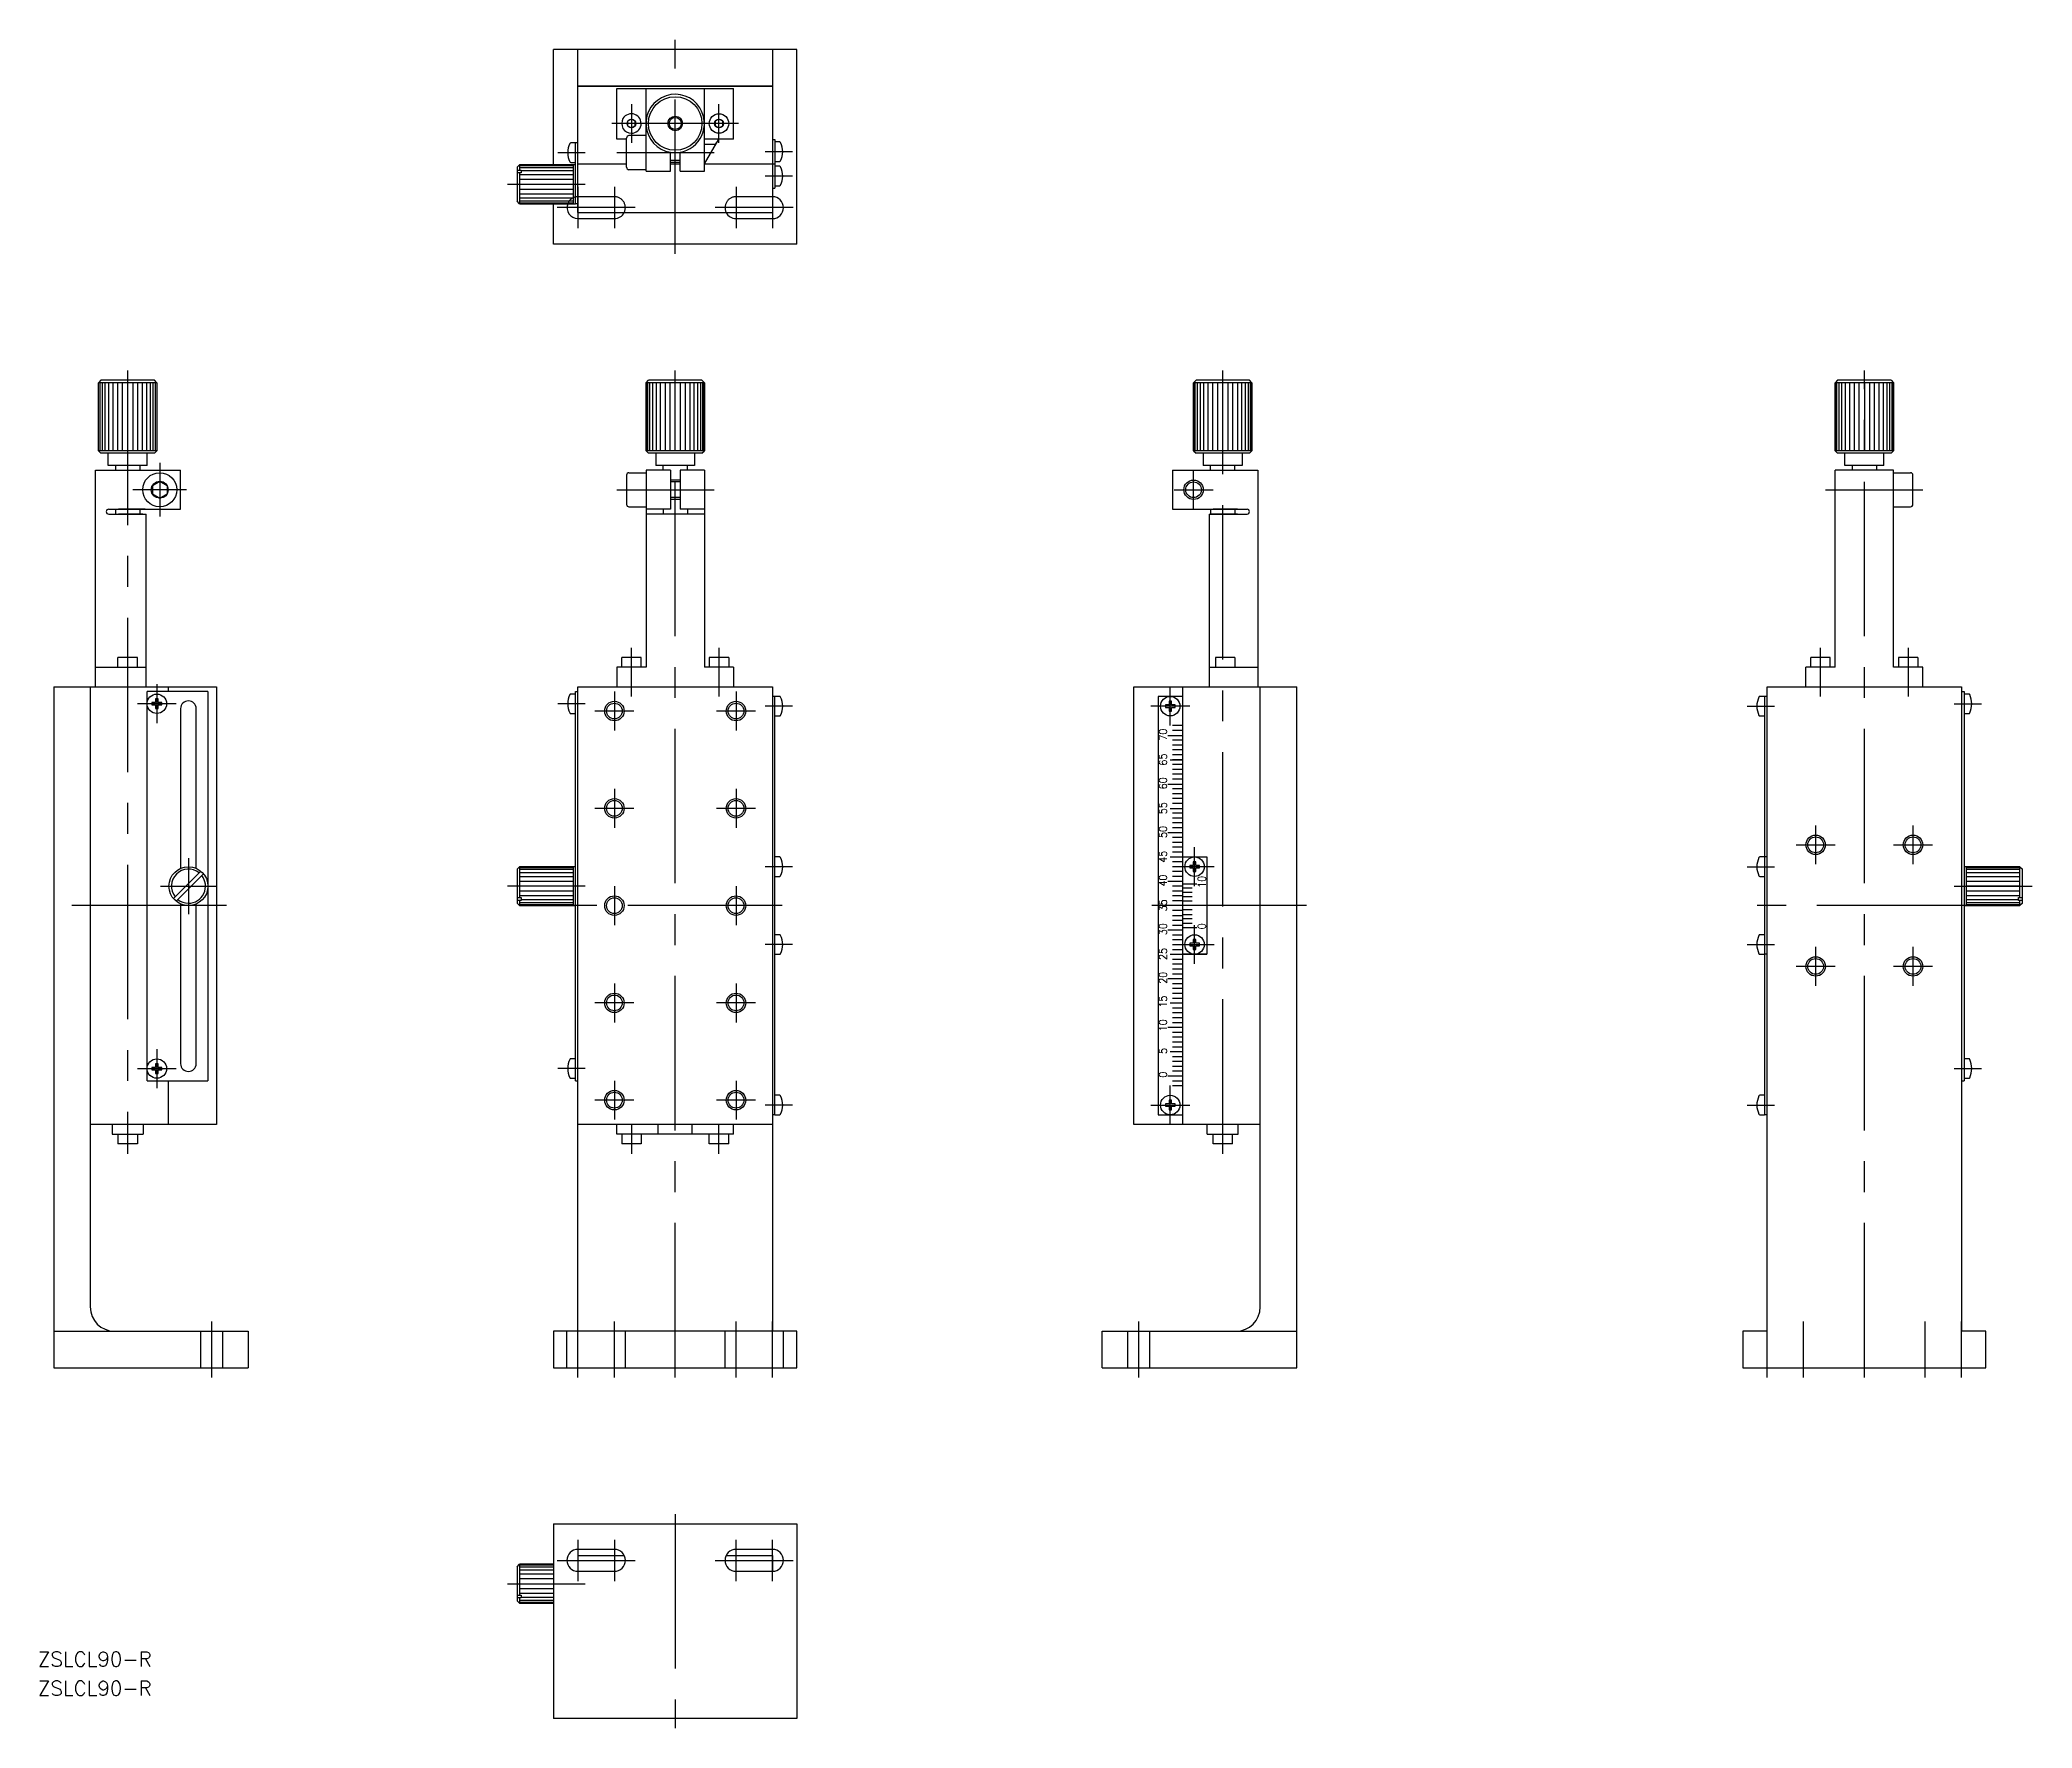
# Model space of a CAD drawing. Extents: x -131 to 279, y -169 to 178.
import ezdxf

# ---------------------------------------------------------------- set-up
doc = ezdxf.new("R2010")
doc.units = 0
doc.linetypes.add('CENTER', pattern=[50.8, 31.75, -6.35, 6.35, -6.35])
doc.linetypes.add('DASHED', pattern=[19.05, 12.7, -6.35])
doc.layers.get('0').update_dxf_attribs({"linetype": 'CONTINUOUS'})
doc.layers.add('CENTER', color=1, linetype='CENTER')
doc.styles.add('CONVERTER_1', font='txt.shx', dxfattribs={"width": 0.9})
doc.styles.get("Standard").update_dxf_attribs({"font": 'txt.shx', "height": 3, "bigfont": 'bigfont.shx'})

msp = doc.modelspace()

# ---------------------------------------------------------------- linework, layer by layer
at = {"color": 7, "linetype": 'CONTINUOUS'}
for p, q in [((25, 176), (-25, 176)), ((-25, 152.3), (-25, 176)), ((-20, 142.5), (-20, 176)), ((20, 176), (20, 168.5)), ((25, 136), (25, 176)), ((-20, 168.5), (20, 168.5)), ((20, 168.5), (-20, 168.5)), ((-20, 168.5), (-9, 168.5)), ((-12, 168), (12, 168)), ((-12, 157.6), (-12, 168)), ((-9, 168.5), (20, 168.5)), ((-6, 158.3), (-6, 168)), ((6, 156.8), (6, 168)), ((12, 160.8), (12, 168)), ((20, 168.5), (20, 142.5)), ((-9, 161.7), (-9.78, 161.25)), ((-9.78, 161.25), (-9.78, 160.35)), ((-9.78, 160.35), (-9, 159.9)), ((-8.22, 161.25), (-9, 161.7)), ((-8.22, 160.35), (-9, 159.9)), ((-8.22, 160.35), (-8.22, 161.25)), ((9, 161.7), (8.22, 161.25)), ((8.22, 161.25), (8.22, 160.35)), ((9, 159.9), (8.22, 160.35)), ((9.78, 161.25), (9, 161.7)), ((9, 159.9), (9.78, 160.35)), ((9.78, 160.35), (9.78, 161.25)), ((12, 157.6), (12, 160.8)), ((-20.5, 156.8), (-21.49, 156.8)), ((-20.5, 144.3), (-20.5, 156.8)), ((-20, 156.8), (-20.5, 156.8)), ((-10, 157.6), (-12, 157.6)), ((-10, 156.8), (-10, 157.8)), ((-10, 151.8), (-10, 156.8)), ((-6, 158.3), (-9.5, 158.3)), ((-6, 156.8), (-6, 158.3)), ((-6, 151.3), (-6, 156.8)), ((8.94, 157.6), (6, 157.6)), ((6, 152.5), (8.94, 157.6)), ((6, 156.5), (6, 156.8)), ((6, 151), (6, 156.5)), ((8.31, 156.5), (6, 156.5)), ((8.31, 156.5), (8.48, 156.8)), ((12, 157.6), (8.94, 157.6)), ((20, 157.5), (20.5, 157.5)), ((20, 157.5), (20, 157.2)), ((20.5, 157.5), (20.5, 152.5)), ((21.49, 157), (20.5, 157)), ((-32.5, 151.8), (-32, 152.3)), ((-32.5, 151.8), (-32.5, 144.8)), ((-20.5, 152.3), (-32, 152.3)), ((-32, 152.3), (-32, 151.22)), ((-32, 152.16), (-21, 152.16)), ((-32, 151.76), (-21, 151.76)), ((-21.49, 152.8), (-20.5, 152.8)), ((-21, 152.3), (-21, 144.3)), ((-20, 152.5), (-10, 152.5)), ((-1, 151), (-1, 154.88)), ((-1, 153.17), (-1, 154.08)), ((-1, 152.8), (-1, 153.17)), ((1, 152.8), (-1, 152.8)), ((-1, 152.5), (1, 152.5)), ((1, 151), (1, 154.88)), ((1, 153.17), (1, 154.08)), ((1, 152.8), (1, 153.17)), ((6, 152.5), (20.5, 152.5)), ((20.5, 153), (21.49, 153)), ((20.5, 152.5), (20.5, 147.5)), ((21.49, 152), (20.5, 152)), ((-32.5, 151.22), (-31.7, 151.22)), ((-31.7, 150.66), (-32.5, 150.66)), ((-32, 150.66), (-32, 144.3)), ((-32, 150.3), (-21, 150.3)), ((-32, 149.33), (-21, 149.33)), ((-32, 148.3), (-21, 148.3)), ((-31.7, 151.22), (-31.7, 150.66)), ((-31.7, 151.12), (-21, 151.12)), ((-6, 151.3), (-9.5, 151.3)), ((-6, 151), (-6, 151.3)), ((-6, 151), (-1, 151)), ((1, 151), (6, 151)), ((20, 147.5), (20.5, 147.5)), ((20.5, 148), (21.49, 148)), ((-32, 144.3), (-32.5, 144.8)), ((-21, 147.26), (-32, 147.26)), ((-21, 146.3), (-32, 146.3)), ((-21, 145.47), (-32, 145.47)), ((-21, 144.83), (-32, 144.83)), ((-21, 144.43), (-32, 144.43)), ((-32, 144.3), (-21, 144.3)), ((-25, 136), (-25, 144.3)), ((-21, 144.3), (-21, 144.55)), ((-21, 144.3), (-20.5, 144.3)), ((-20, 144.3), (-20.5, 144.3)), ((-20, 142.5), (0, 142.5)), ((-20, 141.25), (-12.5, 141.25)), ((0, 142.5), (20, 142.5)), ((12.5, 141.25), (20, 141.25)), ((25, 136), (-25, 136)), ((-118.07, 108), (-118.57, 107.5)), ((-118.57, 93.5), (-118.57, 107.5)), ((-118.21, 107.5), (-118.57, 107.5)), ((-118.21, 93.5), (-118.21, 107.5)), ((-117.77, 107.5), (-118.21, 107.5)), ((-114.77, 108), (-118.07, 108)), ((-117.77, 93.5), (-117.77, 107.5)), ((-117.17, 107.5), (-117.77, 107.5)), ((-117.17, 93.5), (-117.17, 107.5)), ((-116.43, 107.5), (-117.17, 107.5)), ((-116.43, 93.5), (-116.43, 107.5)), ((-115.57, 107.5), (-116.43, 107.5)), ((-115.57, 93.5), (-115.57, 107.5)), ((-114.59, 107.5), (-115.57, 107.5)), ((-114.57, 108), (-114.77, 108)), ((-114.59, 93.5), (-114.59, 107.5)), ((-113.61, 107.5), (-114.59, 107.5)), ((-110.57, 108), (-114.57, 108)), ((-106.93, 107.5), (-113.61, 107.5)), ((-113.61, 93.5), (-113.61, 107.5)), ((-112.57, 107.5), (-112.57, 93.5)), ((-111.53, 107.5), (-111.53, 93.5)), ((-107.07, 108), (-110.57, 108)), ((-110.55, 107.5), (-110.55, 93.5)), ((-109.57, 107.5), (-109.57, 93.5)), ((-108.71, 107.5), (-108.71, 93.5)), ((-107.97, 107.5), (-107.97, 93.5)), ((-107.38, 107.5), (-107.38, 93.5)), ((-106.57, 107.5), (-107.07, 108)), ((-106.93, 107.5), (-106.93, 93.5)), ((-106.57, 107.5), (-106.93, 107.5)), ((-106.57, 107.5), (-106.57, 93.5)), ((-6, 107.5), (-5.5, 108)), ((-6, 93.5), (-6, 107.5)), ((-6, 107.5), (-6, 93.5)), ((0, 107.5), (-6, 107.5)), ((-5.91, 93.5), (-5.91, 107.5)), ((-5.64, 93.5), (-5.64, 107.5)), ((-2, 108), (-5.5, 108)), ((-5.2, 93.5), (-5.2, 107.5)), ((-4.6, 93.5), (-4.6, 107.5)), ((-3.86, 93.5), (-3.86, 107.5)), ((-3, 93.5), (-3, 107.5)), ((-2.02, 93.5), (-2.02, 107.5)), ((2, 108), (-2, 108)), ((-1.04, 93.5), (-1.04, 107.5)), ((0, 93.5), (0, 107.5)), ((1.04, 107.5), (0, 107.5)), ((1.04, 107.5), (1.04, 93.5)), ((2.02, 107.5), (1.04, 107.5)), ((2.2, 108), (2, 108)), ((2.02, 107.5), (2.02, 93.5)), ((3, 107.5), (2.02, 107.5)), ((5.5, 108), (2.2, 108)), ((3, 107.5), (3, 93.5)), ((3.86, 107.5), (3, 107.5)), ((3.86, 107.5), (3.86, 93.5)), ((4.6, 107.5), (3.86, 107.5)), ((4.6, 107.5), (4.6, 93.5)), ((5.2, 107.5), (4.6, 107.5)), ((5.2, 107.5), (5.2, 93.5)), ((5.64, 107.5), (5.2, 107.5)), ((6, 107.5), (5.5, 108)), ((5.64, 107.5), (5.64, 93.5)), ((5.91, 107.5), (5.64, 107.5)), ((5.91, 107.5), (5.91, 93.5)), ((6, 107.5), (5.91, 107.5)), ((6, 107.5), (6, 93.5)), ((106.57, 107.5), (107.07, 108)), ((106.57, 93.5), (106.57, 107.5)), ((106.57, 107.5), (106.57, 93.5)), ((112.57, 107.5), (106.57, 107.5)), ((106.66, 93.5), (106.66, 107.5)), ((106.93, 93.5), (106.93, 107.5)), ((110.57, 108), (107.07, 108)), ((107.38, 93.5), (107.38, 107.5)), ((107.97, 93.5), (107.97, 107.5)), ((108.71, 93.5), (108.71, 107.5)), ((109.57, 93.5), (109.57, 107.5)), ((110.55, 93.5), (110.55, 107.5)), ((114.57, 108), (110.57, 108)), ((111.53, 93.5), (111.53, 107.5)), ((112.57, 93.5), (112.57, 107.5)), ((113.61, 107.5), (112.57, 107.5)), ((113.61, 107.5), (113.61, 93.5)), ((114.59, 107.5), (113.61, 107.5)), ((114.77, 108), (114.57, 108)), ((114.59, 107.5), (114.59, 93.5)), ((115.57, 107.5), (114.59, 107.5)), ((118.07, 108), (114.77, 108)), ((115.57, 107.5), (115.57, 93.5)), ((116.43, 107.5), (115.57, 107.5)), ((116.43, 107.5), (116.43, 93.5)), ((117.17, 107.5), (116.43, 107.5)), ((117.17, 107.5), (117.17, 93.5)), ((117.77, 107.5), (117.17, 107.5)), ((117.77, 107.5), (117.77, 93.5)), ((118.21, 107.5), (117.77, 107.5)), ((118.57, 107.5), (118.07, 108)), ((118.21, 107.5), (118.21, 93.5)), ((118.48, 107.5), (118.21, 107.5)), ((118.48, 107.5), (118.48, 93.5)), ((118.57, 107.5), (118.48, 107.5)), ((118.57, 107.5), (118.57, 93.5)), ((238.97, 108), (238.47, 107.5)), ((238.47, 93.5), (238.47, 107.5)), ((238.56, 107.5), (238.47, 107.5)), ((238.56, 93.5), (238.56, 107.5)), ((238.83, 107.5), (238.56, 107.5)), ((238.83, 93.5), (238.83, 107.5)), ((239.27, 107.5), (238.83, 107.5)), ((242.27, 108), (238.97, 108)), ((239.27, 93.5), (239.27, 107.5)), ((239.87, 107.5), (239.27, 107.5)), ((239.87, 93.5), (239.87, 107.5)), ((240.61, 107.5), (239.87, 107.5)), ((240.61, 93.5), (240.61, 107.5)), ((241.47, 107.5), (240.61, 107.5)), ((241.47, 93.5), (241.47, 107.5)), ((242.45, 107.5), (241.47, 107.5)), ((242.47, 108), (242.27, 108)), ((242.45, 93.5), (242.45, 107.5)), ((243.43, 107.5), (242.45, 107.5)), ((246.47, 108), (242.47, 108)), ((243.43, 93.5), (243.43, 107.5)), ((244.47, 107.5), (243.43, 107.5)), ((244.47, 107.5), (244.47, 93.5)), ((250.47, 107.5), (244.47, 107.5)), ((245.51, 107.5), (245.51, 93.5)), ((249.97, 108), (246.47, 108)), ((246.49, 107.5), (246.49, 93.5)), ((247.47, 107.5), (247.47, 93.5)), ((248.33, 107.5), (248.33, 93.5)), ((249.07, 107.5), (249.07, 93.5)), ((249.67, 107.5), (249.67, 93.5)), ((249.97, 108), (250.47, 107.5)), ((250.11, 107.5), (250.11, 93.5)), ((250.38, 107.5), (250.38, 93.5)), ((250.47, 93.5), (250.47, 107.5)), ((250.47, 107.5), (250.47, 93.5)), ((-118.57, 93.5), (-118.07, 93)), ((-118.21, 93.5), (-118.57, 93.5)), ((-117.77, 93.5), (-118.21, 93.5)), ((-107.07, 93), (-118.07, 93)), ((-117.17, 93.5), (-117.77, 93.5)), ((-116.43, 93.5), (-117.17, 93.5)), ((-116.57, 90.5), (-116.57, 93)), ((-108.57, 90.5), (-116.57, 90.5)), ((-115.07, 90.5), (-116.57, 90.5)), ((-115.57, 93.5), (-116.43, 93.5)), ((-114.59, 93.5), (-115.57, 93.5)), ((-110.07, 90.5), (-115.07, 90.5)), ((-115.07, 90.5), (-115.07, 89.5)), ((-113.61, 93.5), (-114.59, 93.5)), ((-112.57, 93.5), (-113.61, 93.5)), ((-106.57, 93.5), (-112.57, 93.5)), ((-108.57, 90.5), (-110.07, 90.5)), ((-110.07, 90.5), (-110.07, 89.5)), ((-108.57, 90.5), (-108.57, 93)), ((-108.57, 90.5), (-108.57, 93)), ((-107.07, 93), (-106.57, 93.5)), ((0, 93.5), (-6, 93.5)), ((-6, 93.5), (-5.5, 93)), ((5.5, 93), (-5.5, 93)), ((-4, 93), (-4, 90.5)), ((-4, 93), (-4, 90.5)), ((4, 93), (-4, 93)), ((4, 90.5), (-4, 90.5)), ((-2.5, 90.5), (-4, 90.5)), ((2.5, 90.5), (-2.5, 90.5)), ((-2.5, 89.5), (-2.5, 90.5)), ((1.04, 93.5), (0, 93.5)), ((2.02, 93.5), (1.04, 93.5)), ((3, 93.5), (2.02, 93.5)), ((2.5, 89.5), (2.5, 90.5)), ((4, 90.5), (2.5, 90.5)), ((3.86, 93.5), (3, 93.5)), ((4.6, 93.5), (3.86, 93.5)), ((4, 93), (4, 90.5)), ((5.2, 93.5), (4.6, 93.5)), ((5.64, 93.5), (5.2, 93.5)), ((5.5, 93), (6, 93.5)), ((5.91, 93.5), (5.64, 93.5)), ((6, 93.5), (5.91, 93.5)), ((112.57, 93.5), (106.57, 93.5)), ((106.57, 93.5), (107.07, 93)), ((106.66, 93.5), (106.57, 93.5)), ((106.93, 93.5), (106.66, 93.5)), ((107.38, 93.5), (106.93, 93.5)), ((118.07, 93), (107.07, 93)), ((116.57, 93), (108.57, 93)), ((108.57, 93), (108.57, 90.5)), ((108.57, 93), (108.57, 90.5)), ((110.07, 90.5), (108.57, 90.5)), ((116.57, 90.5), (108.57, 90.5)), ((115.07, 90.5), (110.07, 90.5)), ((110.07, 89.5), (110.07, 90.5)), ((113.61, 93.5), (112.57, 93.5)), ((114.59, 93.5), (113.61, 93.5)), ((115.57, 93.5), (114.59, 93.5)), ((116.57, 90.5), (115.07, 90.5)), ((115.07, 89.5), (115.07, 90.5)), ((116.43, 93.5), (115.57, 93.5)), ((117.17, 93.5), (116.43, 93.5)), ((116.57, 93), (116.57, 90.5)), ((117.77, 93.5), (117.17, 93.5)), ((118.21, 93.5), (117.77, 93.5)), ((118.07, 93), (118.57, 93.5)), ((118.48, 93.5), (118.21, 93.5)), ((118.57, 93.5), (118.48, 93.5)), ((238.56, 93.5), (238.47, 93.5)), ((238.47, 93.5), (238.97, 93)), ((238.83, 93.5), (238.56, 93.5)), ((239.27, 93.5), (238.83, 93.5)), ((249.97, 93), (238.97, 93)), ((239.87, 93.5), (239.27, 93.5)), ((240.61, 93.5), (239.87, 93.5)), ((240.47, 90.5), (240.47, 93)), ((248.47, 93), (240.47, 93)), ((248.47, 90.5), (240.47, 90.5)), ((241.97, 90.5), (240.47, 90.5)), ((241.47, 93.5), (240.61, 93.5)), ((242.45, 93.5), (241.47, 93.5)), ((246.97, 90.5), (241.97, 90.5)), ((241.97, 90.5), (241.97, 89.5)), ((243.43, 93.5), (242.45, 93.5)), ((244.47, 93.5), (243.43, 93.5)), ((250.47, 93.5), (244.47, 93.5)), ((246.97, 90.5), (246.97, 89.5)), ((248.47, 90.5), (246.97, 90.5)), ((248.47, 90.5), (248.47, 93)), ((248.47, 90.5), (248.47, 93)), ((249.97, 93), (250.47, 93.5)), ((-119.17, 49), (-119.17, 89.5)), ((-119.17, 89.5), (-116.97, 89.5)), ((-116.97, 89.5), (-115.07, 89.5)), ((-115.07, 89.5), (-110.07, 89.5)), ((-110.07, 89.5), (-108.97, 89.5)), ((-108.97, 89.5), (-105.97, 89.5)), ((-107.47, 86.37), (-105.97, 87.23)), ((-107.47, 86.37), (-107.47, 84.63)), ((-105.97, 89.5), (-102.97, 89.5)), ((-105.97, 87.23), (-104.47, 86.37)), ((-104.47, 86.37), (-104.47, 84.63)), ((-102.97, 89.5), (-101.67, 89.5)), ((-101.67, 88.5), (-101.67, 89.5)), ((-101.67, 85.5), (-101.67, 88.5)), ((-10, 88.5), (-10, 82.5)), ((-9.5, 89), (-6, 89)), ((-6, 89.5), (-6, 81.5)), ((-2.5, 89.5), (-6, 89.5)), ((-1, 89.5), (-2.5, 89.5)), ((-1, 89.5), (-1, 87.5)), ((-1, 87.5), (-1, 87.12)), ((1, 87.5), (-1, 87.5)), ((-1, 87.12), (-1, 83.88)), ((2.5, 89.5), (1, 89.5)), ((1, 89.5), (1, 87.5)), ((1, 87.5), (1, 87.12)), ((1, 87.12), (1, 83.88)), ((6, 89.5), (2.5, 89.5)), ((6, 89.5), (6, 89)), ((6, 89), (6, 82)), ((102.27, 89.5), (106.57, 89.5)), ((102.27, 89.5), (102.27, 85.5)), ((106.57, 89.5), (110.07, 89.5)), ((110.07, 89.5), (110.57, 89.5)), ((110.57, 89.5), (115.07, 89.5)), ((115.07, 89.5), (115.57, 89.5)), ((115.57, 89.5), (118.07, 89.5)), ((118.07, 89.5), (119.77, 89.5)), ((118.07, 89.5), (119.77, 89.5)), ((119.77, 89.5), (119.77, 49)), ((238.47, 49), (238.47, 89.5)), ((250.47, 89.5), (238.47, 89.5)), ((250.47, 81.5), (250.47, 89.5)), ((250.47, 89), (253.97, 89)), ((254.47, 82.5), (254.47, 88.5)), ((-107.47, 84.63), (-105.97, 83.77)), ((-105.97, 83.77), (-104.47, 84.63)), ((-101.67, 82.5), (-101.67, 85.5)), ((-101.67, 81.5), (-101.67, 82.5)), ((-9.5, 82), (-6, 82)), ((-1, 83.88), (-1, 83.5)), ((-1, 83.5), (-1, 81.5)), ((1, 83.5), (-1, 83.5)), ((1, 83.88), (1, 83.5)), ((1, 83.5), (1, 81.5)), ((6, 82), (6, 81.5)), ((102.27, 85.5), (102.27, 81.5)), ((250.47, 82), (253.97, 82)), ((-116.47, 81.5), (-115.07, 81.5)), ((-116.47, 80.5), (-115.07, 80.5)), ((-115.07, 81.5), (-110.07, 81.5)), ((-115.07, 81.5), (-115.07, 80.5)), ((-115.07, 80.5), (-110.07, 80.5)), ((-112.97, 81.5), (-114.47, 81.5)), ((-110.07, 80.5), (-114.47, 80.5)), ((-110.97, 81.5), (-112.97, 81.5)), ((-109.47, 81.5), (-110.97, 81.5)), ((-110.07, 81.5), (-108.97, 81.5)), ((-110.07, 81.5), (-110.07, 80.5)), ((-110.07, 80.5), (-108.77, 80.5)), ((-109.47, 80.5), (-110.07, 80.5)), ((-108.97, 81.5), (-109.47, 81.5)), ((-108.97, 81.5), (-105.97, 81.5)), ((-108.77, 45), (-108.77, 80.5)), ((-105.97, 81.5), (-102.97, 81.5)), ((-102.97, 81.5), (-101.67, 81.5)), ((-6, 81.5), (-6, 49)), ((-1, 81.5), (-6, 81.5)), ((6, 80.5), (-6, 80.5)), ((-2.5, 81.5), (-2.5, 80.5)), ((6, 81.5), (1, 81.5)), ((2.5, 81.5), (2.5, 80.5)), ((6, 81.5), (6, 80.5)), ((6, 80.5), (6, 49)), ((102.27, 81.5), (106.57, 81.5)), ((106.57, 81.5), (110.57, 81.5)), ((109.77, 80.5), (109.77, 49)), ((109.77, 80.5), (110.07, 80.5)), ((109.87, 80.5), (109.97, 80.5)), ((109.97, 80.5), (110.07, 80.5)), ((110.07, 81.5), (110.07, 80.5)), ((110.07, 80.5), (115.07, 80.5)), ((110.57, 80.5), (110.07, 80.5)), ((110.07, 80.5), (110.57, 80.5)), ((110.57, 81.5), (115.07, 81.5)), ((112.07, 81.5), (110.57, 81.5)), ((115.07, 80.5), (110.57, 80.5)), ((114.07, 81.5), (112.07, 81.5)), ((115.57, 81.5), (114.07, 81.5)), ((115.07, 81.5), (115.07, 80.5)), ((115.07, 81.5), (115.57, 81.5)), ((115.07, 80.5), (117.57, 80.5)), ((115.57, 80.5), (115.07, 80.5)), ((115.57, 81.5), (117.57, 81.5)), ((250.47, 49), (250.47, 81.5)), ((-114.57, 49), (-114.57, 51)), ((-110.57, 51), (-114.57, 51)), ((-110.57, 49), (-110.57, 51)), ((-7, 51), (-11, 51)), ((-11, 49), (-11, 51)), ((-7, 49), (-7, 51)), ((7, 51), (7, 49)), ((11, 51), (7, 51)), ((11, 51), (11, 49)), ((111.07, 51), (111.07, 49)), ((115.07, 51), (111.07, 51)), ((115.07, 51), (115.07, 49)), ((233.47, 49), (233.47, 51)), ((237.47, 51), (233.47, 51)), ((237.47, 49), (237.47, 51)), ((255.47, 51), (251.47, 51)), ((251.47, 51), (251.47, 49)), ((255.47, 51), (255.47, 49)), ((-119.17, 49), (-108.77, 49)), ((-119.17, 45), (-119.17, 49)), ((-7, 49), (-12, 49)), ((-11, 49), (-12, 49)), ((-12, 49), (-12, 45)), ((-6, 49), (-7, 49)), ((12, 49), (6, 49)), ((12, 49), (12, 45)), ((109.77, 49), (119.77, 49)), ((109.77, 49), (109.77, 45)), ((119.77, 49), (119.77, 45)), ((238.47, 49), (232.47, 49)), ((232.47, 45), (232.47, 49)), ((251.47, 49), (250.47, 49)), ((256.47, 49), (251.47, 49)), ((256.47, 49), (255.47, 49)), ((256.47, 45), (256.47, 49)), ((-127.77, 45), (-127.77, -95)), ((-127.77, 45), (-120.27, 45)), ((-120.27, 45), (-120.27, -45)), ((-120.27, 45), (-120.27, -82.5)), ((-120.27, 45), (-120.27, -45)), ((-120.27, 45), (-94.27, 45)), ((-119.87, 45), (-115.57, 45)), ((-108.57, -36), (-108.57, 44)), ((-104.27, 44), (-108.57, 44)), ((-106.82, 41.75), (-107.57, 41.75)), ((-107.57, 41.75), (-107.57, 41.25)), ((-107.57, 41.25), (-106.82, 41.25)), ((-106.82, 42.5), (-106.82, 41.75)), ((-106.32, 42.5), (-106.82, 42.5)), ((-106.82, 41.25), (-106.82, 40.5)), ((-106.32, 41.75), (-106.32, 42.5)), ((-105.57, 41.75), (-106.32, 41.75)), ((-106.32, 40.5), (-106.32, 41.25)), ((-106.32, 41.25), (-105.57, 41.25)), ((-105.57, 41.25), (-105.57, 41.75)), ((-104.27, 45), (-104.27, 44)), ((-96.07, 44), (-104.27, 44)), ((-96.07, 44), (-96.07, -36)), ((-94.27, 45), (-94.27, 40.5)), ((-20.5, 43.5), (-21.49, 43.5)), ((-20.5, 0), (-20.5, 44)), ((-20.5, 44), (-20, 44)), ((-20, -87.5), (-20, 45)), ((-20, -45), (-20, 45)), ((-20, 45), (20, 45)), ((20, 45), (20, -87.5)), ((20.5, 43), (20, 43)), ((20.5, -43), (20.5, 43)), ((21.49, 43), (20.5, 43)), ((94.27, 0), (94.27, 45)), ((94.27, 45), (120.27, 45)), ((99.27, 43), (99.27, -43)), ((104.27, 43), (99.27, 43)), ((101.52, 41.25), (100.77, 41.25)), ((100.77, 41.25), (100.77, 40.75)), ((102.02, 42), (101.52, 42)), ((101.52, 42), (101.52, 41.25)), ((102.02, 41.25), (102.02, 42)), ((102.77, 41.25), (102.02, 41.25)), ((102.77, 40.75), (102.77, 41.25)), ((104.27, 45), (104.27, 43)), ((104.27, 43), (104.27, -45)), ((120.27, -45), (120.27, 45)), ((120.27, -82.5), (120.27, 45)), ((120.27, 45), (127.77, 45)), ((127.77, -95), (127.77, 45)), ((223.97, 43), (222.98, 43)), ((223.97, 43), (223.97, 10)), ((224.47, 43), (223.97, 43)), ((224.47, 10), (224.47, 45)), ((224.47, -87.5), (224.47, 45)), ((224.47, 45), (264.47, 45)), ((224.47, 45), (264.47, 45)), ((264.47, 45), (264.47, -87.5)), ((264.47, 45), (264.47, -45)), ((264.47, 44), (264.97, 44)), ((264.97, 44), (264.97, 0)), ((265.96, 43.5), (264.97, 43.5)), ((-106.82, 40.5), (-106.32, 40.5)), ((-101.67, 40.5), (-101.67, 7.67)), ((-98.47, 7.67), (-98.47, 40.5)), ((-94.27, 40.5), (-94.27, -32.5)), ((-21.49, 39.5), (-20.5, 39.5)), ((20.5, 39), (21.49, 39)), ((100.77, 40.75), (101.52, 40.75)), ((101.52, 40.75), (101.52, 40)), ((101.52, 40), (102.02, 40)), ((102.02, 40), (102.02, 40.75)), ((102.02, 40.75), (102.77, 40.75)), ((104.27, 37), (102.27, 37)), ((222.98, 39), (223.97, 39)), ((264.97, 39.5), (265.96, 39.5)), ((101.27, 35), (104.27, 35)), ((104.27, 36), (102.27, 36)), ((104.27, 36), (102.27, 36)), ((104.27, 34), (102.27, 34)), ((104.27, 33), (102.27, 33)), ((104.27, 33), (102.27, 33)), ((104.27, 33), (102.27, 33)), ((101.77, 30), (104.27, 30)), ((104.27, 32), (102.27, 32)), ((104.27, 32), (102.27, 32)), ((104.27, 31), (102.27, 31)), ((104.27, 31), (102.27, 31)), ((104.27, 30), (102.27, 30)), ((104.27, 30), (102.27, 30)), ((104.27, 29), (102.27, 29)), ((104.27, 30), (104.27, 25)), ((101.27, 25), (104.27, 25)), ((104.27, 28), (102.27, 28)), ((104.27, 27), (102.27, 27)), ((104.27, 26), (102.27, 26)), ((104.27, 24), (102.27, 24)), ((104.27, 24), (102.27, 24)), ((104.27, 23), (102.27, 23)), ((104.27, 23), (102.27, 23)), ((104.27, 22), (102.27, 22)), ((104.27, 22), (102.27, 22)), ((104.27, 21), (102.27, 21)), ((104.27, 21), (102.27, 21)), ((101.77, 20), (104.27, 20)), ((104.27, 19), (102.27, 19)), ((104.27, 18), (102.27, 18)), ((104.27, 17), (102.27, 17)), ((101.27, 15), (104.27, 15)), ((104.27, 16), (102.27, 16)), ((104.27, 14), (102.27, 14)), ((104.27, 13), (102.27, 13)), ((21.49, 10), (20.5, 10)), ((101.77, 10), (109.27, 10)), ((104.27, 12), (102.27, 12)), ((104.27, 11), (102.27, 11)), ((104.27, 9), (102.27, 9)), ((104.27, 10), (109.27, 10)), ((106.52, 8.25), (105.77, 8.25)), ((105.77, 8.25), (105.77, 7.75)), ((106.52, 9), (106.52, 8.25)), ((107.02, 9), (106.52, 9)), ((107.02, 8.25), (107.02, 9)), ((107.77, 8.25), (107.02, 8.25)), ((107.77, 7.75), (107.77, 8.25)), ((109.27, 10), (109.27, -10)), ((223.97, 10), (222.98, 10)), ((223.97, 10), (223.97, -10)), ((224.47, 10), (223.97, 10)), ((224.47, -10), (224.47, 10)), ((-97.54, 7.1), (-103.17, 1.47)), ((-96.97, 6.53), (-102.6, 0.9)), ((-32.5, 7.5), (-32, 8)), ((-32.5, 7.5), (-32.5, 0.5)), ((-21, 8), (-32, 8)), ((-32, 8), (-32, 1.64)), ((-32, 7.86), (-21, 7.86)), ((-32, 7.46), (-21, 7.46)), ((-32, 6.83), (-21, 6.83)), ((-32, 6), (-21, 6)), ((-32, 5.04), (-21, 5.04)), ((-21, 8), (-21, 4)), ((-20.5, 8), (-21, 8)), ((-21, 7.75), (-21, 8)), ((20.5, 6), (21.49, 6)), ((101.27, 5), (104.27, 5)), ((104.27, 8), (102.27, 8)), ((104.27, 7), (102.27, 7)), ((104.27, 6), (102.27, 6)), ((104.27, 4.5), (107.27, 4.5)), ((105.77, 7.75), (106.52, 7.75)), ((106.52, 7.75), (106.52, 7)), ((106.52, 7), (107.02, 7)), ((107.02, 7.75), (107.77, 7.75)), ((107.02, 7), (107.02, 7.75)), ((222.98, 6), (223.97, 6)), ((265.47, 8), (264.97, 8)), ((276.47, 8), (265.47, 8)), ((265.47, 4), (265.47, 8)), ((265.47, 8), (265.47, 7.75)), ((265.47, 7.86), (276.47, 7.86)), ((265.47, 7.46), (276.47, 7.46)), ((265.47, 6.83), (276.47, 6.83)), ((265.47, 6), (276.47, 6)), ((265.47, 5.04), (276.47, 5.04)), ((276.47, 1.64), (276.47, 8)), ((276.47, 8), (276.97, 7.5)), ((276.97, 0.5), (276.97, 7.5)), ((-101.67, 0.33), (-101.67, -32.5)), ((-98.47, -32.5), (-98.47, 0.33)), ((-32.5, 1.64), (-31.7, 1.64)), ((-31.7, 1.07), (-32.5, 1.07)), ((-32, 0), (-32.5, 0.5)), ((-21, 4), (-32, 4)), ((-21, 2.96), (-32, 2.96)), ((-21, 2), (-32, 2)), ((-32, 1.07), (-32, 0)), ((-21, 0.54), (-32, 0.54)), ((-21, 0.14), (-32, 0.14)), ((-32, 0), (-20.5, 0)), ((-31.7, 1.64), (-31.7, 1.07)), ((-21, 1.17), (-31.7, 1.17)), ((-21, 4), (-21, 0)), ((-20.5, -36), (-20.5, 0)), ((94.27, -45), (94.27, 0)), ((106.77, 0), (101.77, 0)), ((104.27, 4), (102.27, 4)), ((104.27, 3), (102.27, 3)), ((104.27, 2), (102.27, 2)), ((104.27, 1), (102.27, 1)), ((106.27, 3.6), (104.27, 3.6)), ((106.27, 2.7), (104.27, 2.7)), ((106.27, 1.8), (104.27, 1.8)), ((106.27, 0.9), (104.27, 0.9)), ((264.97, 0), (276.47, 0)), ((264.97, 0), (264.97, -36)), ((276.47, 4), (265.47, 4)), ((265.47, 0), (265.47, 4)), ((276.47, 2.96), (265.47, 2.96)), ((276.47, 2), (265.47, 2)), ((276.17, 1.17), (265.47, 1.17)), ((276.47, 0.54), (265.47, 0.54)), ((276.47, 0.14), (265.47, 0.14)), ((276.17, 1.07), (276.17, 1.64)), ((276.17, 1.64), (276.97, 1.64)), ((276.97, 1.07), (276.17, 1.07)), ((276.47, 0), (276.47, 1.07)), ((276.97, 0.5), (276.47, 0)), ((104.27, -1), (102.27, -1)), ((102.27, -2), (104.27, -2)), ((102.27, -3), (104.27, -3)), ((102.27, -4), (104.27, -4)), ((106.27, -0.9), (104.27, -0.9)), ((104.27, -1.8), (106.27, -1.8)), ((106.27, -2.7), (104.27, -2.7)), ((104.27, -3.6), (106.27, -3.6)), ((21.49, -6), (20.5, -6)), ((101.27, -5), (104.27, -5)), ((102.27, -6), (104.27, -6)), ((102.27, -7), (104.27, -7)), ((102.27, -8), (104.27, -8)), ((104.27, -4.5), (107.27, -4.5)), ((106.52, -7.75), (105.77, -7.75)), ((105.77, -7.75), (105.77, -8.25)), ((106.52, -7), (106.52, -7.75)), ((107.02, -7), (106.52, -7)), ((107.02, -7.75), (107.02, -7)), ((107.77, -7.75), (107.02, -7.75)), ((107.77, -8.25), (107.77, -7.75)), ((223.97, -6), (222.98, -6)), ((20.5, -10), (21.49, -10)), ((101.77, -10), (109.27, -10)), ((102.27, -9), (104.27, -9)), ((102.27, -11), (104.27, -11)), ((102.27, -12), (104.27, -12)), ((104.27, -10), (109.27, -10)), ((109.27, -10), (104.27, -10)), ((105.77, -8.25), (106.52, -8.25)), ((106.52, -8.25), (106.52, -9)), ((106.52, -9), (107.02, -9)), ((107.02, -8.25), (107.77, -8.25)), ((107.02, -9), (107.02, -8.25)), ((222.98, -10), (223.97, -10)), ((223.97, -10), (223.97, -43)), ((224.47, -10), (223.97, -10)), ((224.47, -45), (224.47, -10)), ((101.27, -15), (104.27, -15)), ((102.27, -13), (104.27, -13)), ((102.27, -14), (104.27, -14)), ((102.27, -16), (104.27, -16)), ((101.77, -20), (104.27, -20)), ((102.27, -17), (104.27, -17)), ((102.27, -18), (104.27, -18)), ((102.27, -19), (104.27, -19)), ((102.27, -21), (104.27, -21)), ((102.27, -22), (104.27, -22)), ((102.27, -23), (104.27, -23)), ((102.27, -24), (104.27, -24)), ((101.27, -25), (104.27, -25)), ((102.27, -26), (104.27, -26)), ((102.27, -27), (104.27, -27)), ((102.27, -28), (104.27, -28)), ((-106.82, -32.5), (-106.82, -33.25)), ((-106.32, -32.5), (-106.82, -32.5)), ((-106.32, -33.25), (-106.32, -32.5)), ((-94.27, -32.5), (-94.27, -45)), ((-20.5, -31.5), (-21.49, -31.5)), ((101.77, -30), (104.27, -30)), ((102.27, -29), (104.27, -29)), ((102.27, -31), (104.27, -31)), ((102.27, -32), (104.27, -32)), ((265.96, -31.5), (264.97, -31.5)), ((-108.57, -36), (-104.27, -36)), ((-106.82, -33.25), (-107.57, -33.25)), ((-107.57, -33.25), (-107.57, -33.75)), ((-107.57, -33.75), (-106.82, -33.75)), ((-106.82, -33.75), (-106.82, -34.5)), ((-106.82, -34.5), (-106.32, -34.5)), ((-105.57, -33.25), (-106.32, -33.25)), ((-106.32, -34.5), (-106.32, -33.75)), ((-106.32, -33.75), (-105.57, -33.75)), ((-105.57, -33.75), (-105.57, -33.25)), ((-104.27, -36), (-104.27, -45)), ((-104.27, -36), (-96.07, -36)), ((-21.49, -35.5), (-20.5, -35.5)), ((-20.5, -36), (-20, -36)), ((101.27, -35), (104.27, -35)), ((102.27, -33), (104.27, -33)), ((102.27, -34), (104.27, -34)), ((102.27, -36), (104.27, -36)), ((264.47, -36), (264.97, -36)), ((264.97, -35.5), (265.96, -35.5)), ((21.49, -39), (20.5, -39)), ((100.77, -40.75), (100.77, -41.25)), ((101.52, -40.75), (100.77, -40.75)), ((102.02, -40), (101.52, -40)), ((101.52, -40), (101.52, -40.75)), ((102.02, -40.75), (102.02, -40)), ((102.77, -40.75), (102.02, -40.75)), ((102.27, -37), (104.27, -37)), ((102.77, -41.25), (102.77, -40.75)), ((223.97, -39), (222.98, -39)), ((-94.27, -45), (-120.27, -45)), ((-115.97, -45), (-120.27, -45)), ((-115.77, -45), (-115.77, -47)), ((-109.37, -45), (-109.37, -47)), ((-5, -45), (-20, -45)), ((-12, -45), (-14, -45)), ((-10, -45), (-12, -45)), ((-12, -47), (-12, -45)), ((-3.5, -45), (-5, -45)), ((3.5, -45), (-3.5, -45)), ((-3.5, -47), (-3.5, -45)), ((5, -45), (3.5, -45)), ((3.5, -47), (3.5, -45)), ((20, -45), (5, -45)), ((12, -47), (12, -45)), ((20.5, -43), (20, -43)), ((20.5, -43), (21.49, -43)), ((101.27, -45), (94.27, -45)), ((99.27, -43), (104.27, -43)), ((100.77, -41.25), (101.52, -41.25)), ((101.77, -45), (101.27, -45)), ((101.52, -41.25), (101.52, -42)), ((101.52, -42), (102.02, -42)), ((120.27, -45), (101.77, -45)), ((102.02, -41.25), (102.77, -41.25)), ((102.02, -42), (102.02, -41.25)), ((109.37, -47), (109.37, -45)), ((115.77, -47), (115.77, -45)), ((222.98, -43), (223.97, -43)), ((224.47, -43), (223.97, -43)), ((-115.77, -47), (-109.37, -47)), ((-114.57, -47), (-114.57, -49)), ((-110.57, -49), (-114.57, -49)), ((-110.57, -47), (-110.57, -49)), ((-5, -47), (-12, -47)), ((-11, -47), (-12, -47)), ((-11, -47), (-11, -49)), ((-7, -49), (-11, -49)), ((-7, -47), (-7, -49)), ((-3.5, -47), (-5, -47)), ((3.5, -47), (-3.5, -47)), ((5, -47), (3.5, -47)), ((12, -47), (5, -47)), ((7, -49), (7, -47)), ((11, -49), (7, -49)), ((11, -49), (11, -47)), ((109.37, -47), (115.77, -47)), ((110.57, -49), (110.57, -47)), ((114.57, -49), (110.57, -49)), ((114.57, -49), (114.57, -47)), ((-127.77, -87.5), (-87.77, -87.5)), ((-87.77, -87.5), (-87.77, -95)), ((25, -87.5), (-25, -87.5)), ((-25, -87.5), (-25, -95)), ((25, -95), (25, -87.5)), ((87.77, -87.5), (127.77, -87.5)), ((87.77, -95), (87.77, -87.5)), ((224.47, -87.5), (219.47, -87.5)), ((219.47, -87.5), (219.47, -95)), ((269.47, -87.5), (264.47, -87.5)), ((269.47, -95), (269.47, -87.5)), ((-127.77, -95), (-87.77, -95)), ((-25, -95), (25, -95)), ((87.77, -95), (127.77, -95)), ((219.47, -95), (269.47, -95)), ((-25, -127.11), (25, -127.11)), ((-25, -127.11), (-25, -135.41)), ((25, -127.11), (25, -167.11)), ((-12.5, -132.36), (-20, -132.36)), ((-20, -133.61), (-20, -136.86)), ((-20, -133.61), (-10.48, -133.61)), ((10.48, -133.61), (20, -133.61)), ((20, -132.36), (12.5, -132.36)), ((20, -133.61), (20, -136.86)), ((-32.5, -135.91), (-32, -135.41)), ((-32.5, -135.91), (-32.5, -142.91)), ((-25, -135.41), (-32, -135.41)), ((-32, -135.41), (-32, -141.77)), ((-32, -135.54), (-25, -135.54)), ((-32, -135.94), (-25, -135.94)), ((-32, -136.58), (-25, -136.58)), ((-32, -137.41), (-25, -137.41)), ((-32, -138.37), (-25, -138.37)), ((-25, -135.41), (-25, -135.54)), ((-25, -135.54), (-25, -135.94)), ((-25, -135.94), (-25, -136.58)), ((-25, -136.58), (-25, -137.41)), ((-25, -137.41), (-25, -138.37)), ((-25, -138.37), (-25, -140.44)), ((-20, -136.86), (-12.5, -136.86)), ((12.5, -136.86), (20, -136.86)), ((-32.5, -141.77), (-31.7, -141.77)), ((-31.7, -142.33), (-32.5, -142.33)), ((-32, -143.41), (-32.5, -142.91)), ((-32, -139.41), (-25, -139.41)), ((-25, -140.44), (-32, -140.44)), ((-25, -141.41), (-32, -141.41)), ((-32, -142.33), (-32, -143.41)), ((-25, -142.87), (-32, -142.87)), ((-25, -143.27), (-32, -143.27)), ((-31.7, -141.77), (-31.7, -142.33)), ((-25, -142.24), (-31.7, -142.24)), ((-25, -140.44), (-25, -141.41)), ((-25, -141.41), (-25, -142.24)), ((-25, -142.24), (-25, -142.87)), ((-25, -142.87), (-25, -143.27)), ((-25, -143.27), (-25, -143.41)), ((-32, -143.41), (-25, -143.41)), ((-25, -143.41), (-25, -167.11)), ((25, -167.11), (-25, -167.11))]:
    msp.add_line(p, q, dxfattribs=at)
at = {"color": 3, "linetype": 'CONTINUOUS'}
for p, q in [((1, 153.17), (-1, 153.17)), ((1, 87.12), (-1, 87.12)), ((1, 83.88), (-1, 83.88))]:
    msp.add_line(p, q, dxfattribs=at)
at = {"color": 3, "linetype": 'DASHED'}
for p, q in [((-12.5, 145.75), (-20, 145.75)), ((20, 145.75), (12.5, 145.75)), ((-97.52, -95), (-97.52, -87.5)), ((-93.02, -95), (-93.02, -87.5)), ((-22.25, -95), (-22.25, -87.5)), ((-10.25, -95), (-10.25, -87.5)), ((10.25, -95), (10.25, -87.5)), ((22.25, -95), (22.25, -87.5)), ((93.02, -87.5), (93.02, -95)), ((97.52, -87.5), (97.52, -95))]:
    msp.add_line(p, q, dxfattribs=at)
at = {"color": 7, "linetype": 'CONTINUOUS'}
for centre, radius in [((0, 160.8), 5.5), ((-9, 160.8), 0.9), ((0, 160.8), 1.23), ((9, 160.8), 2), ((9, 160.8), 0.9), ((-105.97, 85.5), 3.5), ((-105.97, 85.5), 1.73), ((106.57, 85.5), 1.62), ((-106.57, 41.5), 2), ((-12.5, 40), 1.62), ((12.5, 40), 1.62), ((101.77, 41), 2), ((-12.5, 20), 1.62), ((12.5, 20), 1.62), ((234.47, 12.5), 1.62), ((254.47, 12.5), 1.62), ((106.77, 8), 2), ((-100.07, 4), 4), ((-12.5, 0), 1.62), ((12.5, 0), 1.62), ((106.77, -8), 2), ((234.47, -12.5), 1.62), ((254.47, -12.5), 1.62), ((-12.5, -20), 1.62), ((12.5, -20), 1.62), ((-106.57, -33.5), 2), ((-12.5, -40), 1.62), ((12.5, -40), 1.62), ((101.77, -41), 2)]:
    msp.add_circle(centre, radius, dxfattribs=at)
at = {"color": 3, "linetype": 'CONTINUOUS'}
for centre, radius in [((0, 160.8), 1.5), ((106.57, 85.5), 2), ((-12.5, 40), 2), ((12.5, 40), 2), ((-12.5, 20), 2), ((12.5, 20), 2), ((234.47, 12.5), 2), ((254.47, 12.5), 2), ((-12.5, 0), 2), ((12.5, 0), 2), ((234.47, -12.5), 2), ((254.47, -12.5), 2), ((-12.5, -20), 2), ((12.5, -20), 2), ((-12.5, -40), 2), ((12.5, -40), 2)]:
    msp.add_circle(centre, radius, dxfattribs=at)
at = {"color": 7, "linetype": 'CONTINUOUS'}
for centre, radius, start, end in [((0, 160.8), 6, 32.231, 260.4059), ((0, 160.8), 6, 279.5941, 32.231), ((-9, 160.8), 2, 150, 270), ((-9, 160.8), 2, 270, 150), ((-17.75, 154.8), 4.35, 154.3284, 205.6716), ((-21.49, 156.6), 0.2, 90, 154.3284), ((-9.5, 157.8), 0.5, 90, 180), ((21.49, 156.8), 0.2, 25.6716, 90), ((17.75, 155), 4.35, 334.3284, 25.6716), ((-21.49, 153), 0.2, 205.6716, 270), ((-9.5, 151.8), 0.5, 180, 270), ((0, 160.8), 6, 260.4059, 279.5941), ((21.49, 153.2), 0.2, 270, 334.3284), ((21.49, 151.8), 0.2, 25.6716, 90), ((17.75, 150), 4.35, 334.3284, 25.6716), ((21.49, 148.2), 0.2, 270, 334.3284), ((-20, 143.5), 2.25, 159.1725, 270), ((20, 143.5), 2.25, 270, 90), ((-12.5, 143.5), 2.25, 270, 333.6122), ((12.5, 143.5), 2.25, 206.3878, 270), ((-9.5, 88.5), 0.5, 90, 180), ((253.97, 88.5), 0.5, 0, 90), ((-9.5, 82.5), 0.5, 180, 270), ((253.97, 82.5), 0.5, 270, 0), ((-116.47, 81), 0.5, 90, 180), ((-116.47, 81), 0.5, 180, 270), ((117.57, 81), 0.5, 0, 90), ((117.57, 81), 0.5, 270, 0), ((-100.07, 40.5), 1.6, 0, 180), ((-17.75, 41.5), 4.35, 154.3284, 205.6716), ((-21.49, 43.3), 0.2, 90, 154.3284), ((21.49, 42.8), 0.2, 25.6716, 90), ((17.75, 41), 4.35, 334.3284, 25.6716), ((226.72, 41), 4.35, 154.3284, 205.6716), ((222.98, 42.8), 0.2, 90, 154.3284), ((265.96, 43.3), 0.2, 25.6716, 90), ((262.21, 41.5), 4.35, 334.3284, 25.6716), ((-21.49, 39.7), 0.2, 205.6716, 270), ((21.49, 39.2), 0.2, 270, 334.3284), ((222.98, 39.2), 0.2, 205.6716, 270), ((265.96, 39.7), 0.2, 270, 334.3284), ((21.49, 9.8), 0.2, 25.6716, 90), ((17.75, 8), 4.35, 334.3284, 25.6716), ((226.72, 8), 4.35, 154.3284, 205.6716), ((222.98, 9.8), 0.2, 90, 154.3284), ((-100.07, 4), 3.5, 51.5624, 218.4376), ((-100.07, 4), 3.5, 270, 38.4376), ((21.49, 6.2), 0.2, 270, 334.3284), ((222.98, 6.2), 0.2, 205.6716, 270), ((-100.07, 4), 3.5, 231.5624, 270), ((21.49, -6.2), 0.2, 25.6716, 90), ((17.75, -8), 4.35, 334.3284, 25.6716), ((226.72, -8), 4.35, 154.3284, 205.6716), ((222.98, -6.2), 0.2, 90, 154.3284), ((21.49, -9.8), 0.2, 270, 334.3284), ((222.98, -9.8), 0.2, 205.6716, 270), ((-100.07, -32.5), 1.6, 180, 0), ((-17.75, -33.5), 4.35, 154.3284, 205.6716), ((-21.49, -31.7), 0.2, 90, 154.3284), ((265.96, -31.7), 0.2, 25.6716, 90), ((262.21, -33.5), 4.35, 334.3284, 25.6716), ((-21.49, -35.3), 0.2, 205.6716, 270), ((265.96, -35.3), 0.2, 270, 334.3284), ((21.49, -39.2), 0.2, 25.6716, 90), ((17.75, -41), 4.35, 334.3284, 25.6716), ((226.72, -41), 4.35, 154.3284, 205.6716), ((222.98, -39.2), 0.2, 90, 154.3284), ((21.49, -42.8), 0.2, 270, 334.3284), ((222.98, -42.8), 0.2, 205.6716, 270), ((-115.27, -82.5), 5, 180, 270), ((115.27, -82.5), 5, 270, 0), ((-20, -134.61), 2.25, 90, 270), ((-12.5, -134.61), 2.25, 270, 90), ((12.5, -134.61), 2.25, 90, 270), ((20, -134.61), 2.25, 270, 90)]:
    msp.add_arc(centre, radius, start, end, dxfattribs=at)
at = {"color": 3, "linetype": 'DASHED'}
for centre, start, end in [((-20, 143.5), 90, 159.1725), ((-12.5, 143.5), 333.6122, 90), ((12.5, 143.5), 90, 206.3878)]:
    msp.add_arc(centre, 2.25, start, end, dxfattribs=at)
at = {"layer": 'CENTER', "color": 1, "linetype": 'CENTER'}
for p, q in [((0, 134), (0, 178)), ((-9, 164.8), (-9, 156.8)), ((9, 156.8), (9, 164.8)), ((13, 160.8), (-13, 160.8)), ((-18.5, 154.8), (-24.1, 154.8)), ((8, 154.8), (-12, 154.8)), ((24.1, 155), (18.5, 155)), ((-34.5, 148.3), (-18.5, 148.3)), ((-20, 147.75), (-20, 139.25)), ((-12.5, 147.75), (-12.5, 139.25)), ((12.5, 147.75), (12.5, 139.25)), ((24.1, 150), (18.5, 150)), ((20, 147.75), (20, 139.25)), ((-8.25, 143.5), (-24.25, 143.5)), ((24.25, 143.5), (8.25, 143.5)), ((-112.57, 110), (-112.57, -51)), ((0, -97), (0, 110)), ((112.57, -51), (112.57, 110)), ((244.47, -97), (244.47, 110)), ((-105.97, 91), (-105.97, 80)), ((106.57, 81.5), (106.57, 89.5)), ((-100.47, 85.5), (-111.47, 85.5)), ((-12, 85.5), (8, 85.5)), ((102.57, 85.5), (110.57, 85.5)), ((236.47, 85.5), (256.47, 85.5)), ((-9, 43), (-9, 53)), ((9, 53), (9, 43)), ((235.47, 43), (235.47, 53)), ((253.47, 53), (253.47, 43)), ((-106.57, 45.5), (-106.57, 37.5)), ((-102.57, 41.5), (-110.57, 41.5)), ((-18.5, 41.5), (-24.1, 41.5)), ((-12.5, 44), (-12.5, 36)), ((12.5, 44), (12.5, 36)), ((24.1, 41), (18.5, 41)), ((105.77, 41), (97.77, 41)), ((101.77, 37), (101.77, 45)), ((220.37, 41), (225.97, 41)), ((262.97, 41.5), (268.57, 41.5)), ((-8.5, 40), (-16.5, 40)), ((16.5, 40), (8.5, 40)), ((-12.5, 24), (-12.5, 16)), ((12.5, 24), (12.5, 16)), ((-8.5, 20), (-16.5, 20)), ((16.5, 20), (8.5, 20)), ((234.47, 8.5), (234.47, 16.5)), ((254.47, 16.5), (254.47, 8.5)), ((230.47, 12.5), (238.47, 12.5)), ((250.47, 12.5), (258.47, 12.5)), ((-100.07, 9.76), (-100.07, -1.76)), ((106.77, 4), (106.77, 12)), ((24.1, 8), (18.5, 8)), ((110.77, 8), (102.77, 8)), ((220.37, 8), (225.97, 8)), ((-92.27, 0), (-129.77, 0)), ((-105.83, 4), (-94.31, 4)), ((-18.5, 4), (-34.5, 4)), ((22, 0), (-22, 0)), ((-12.5, 4), (-12.5, -4)), ((12.5, 4), (12.5, -4)), ((129.77, 0), (92.27, 0)), ((266.47, 0), (222.47, 0)), ((262.97, 4), (278.97, 4)), ((106.77, -12), (106.77, -4)), ((24.1, -8), (18.5, -8)), ((102.77, -8), (110.77, -8)), ((220.37, -8), (225.97, -8)), ((234.47, -16.5), (234.47, -8.5)), ((254.47, -8.5), (254.47, -16.5)), ((-12.5, -16), (-12.5, -24)), ((12.5, -16), (12.5, -24)), ((238.47, -12.5), (230.47, -12.5)), ((258.47, -12.5), (250.47, -12.5)), ((-8.5, -20), (-16.5, -20)), ((16.5, -20), (8.5, -20)), ((-106.57, -29.5), (-106.57, -37.5)), ((-110.57, -33.5), (-102.57, -33.5)), ((-18.5, -33.5), (-24.1, -33.5)), ((-12.5, -36), (-12.5, -44)), ((12.5, -36), (12.5, -44)), ((262.97, -33.5), (268.57, -33.5)), ((-8.5, -40), (-16.5, -40)), ((16.5, -40), (8.5, -40)), ((101.77, -45), (101.77, -37)), ((-9, -45), (-9, -51)), ((9, -51), (9, -45)), ((24.1, -41), (18.5, -41)), ((97.77, -41), (105.77, -41)), ((220.37, -41), (225.97, -41)), ((-95.27, -97), (-95.27, -85.5)), ((-20, -97), (-20, -85.5)), ((-12.5, -97), (-12.5, -85.5)), ((12.5, -97), (12.5, -85.5)), ((20, -97), (20, -85.5)), ((95.27, -85.5), (95.27, -97)), ((224.47, -97), (224.47, -85.5)), ((231.97, -97), (231.97, -85.5)), ((256.97, -97), (256.97, -85.5)), ((264.47, -97), (264.47, -85.5)), ((0, -125.11), (0, -169.11)), ((-20, -130.36), (-20, -138.86)), ((-12.5, -130.36), (-12.5, -138.86)), ((12.5, -138.86), (12.5, -130.36)), ((20, -138.86), (20, -130.36)), ((-24.25, -134.61), (-8.25, -134.61)), ((8.25, -134.61), (24.25, -134.61)), ((-34.5, -139.41), (-18.5, -139.41))]:
    msp.add_line(p, q, dxfattribs=at)

# ---------------------------------------------------------------- texts
at = {"color": 7, "linetype": 'CONTINUOUS', "style": 'CONVERTER_1', "width": 0.9}
for s, p in [('70', (101.07, 33.92)), ('65', (101.07, 28.8)), ('60', (101.07, 23.92)), ('55', (101.07, 18.8)), ('50', (101.07, 13.92)), ('45', (101.07, 8.8)), ('40', (101.07, 3.92)), ('10', (109.07, 3.66)), ('35', (101.07, -1.2)), ('30', (101.07, -6.08)), ('0', (109.07, -4.86)), ('25', (101.07, -11.2)), ('20', (101.07, -16.08)), ('15', (101.07, -20.96)), ('10', (101.07, -25.84)), ('5', (101.07, -30.48)), ('0', (101.07, -35.36))]:
    msp.add_text(s, height=1.6, rotation=90, dxfattribs=at).set_placement(p)
at = {"color": 7, "linetype": 'CONTINUOUS'}
for p in [(-131.01, -156.41), (-131.01, -162.41)]:
    msp.add_text('ZSLCL90-R', height=3, dxfattribs=at).set_placement(p)

doc.saveas('drawing.dxf')
